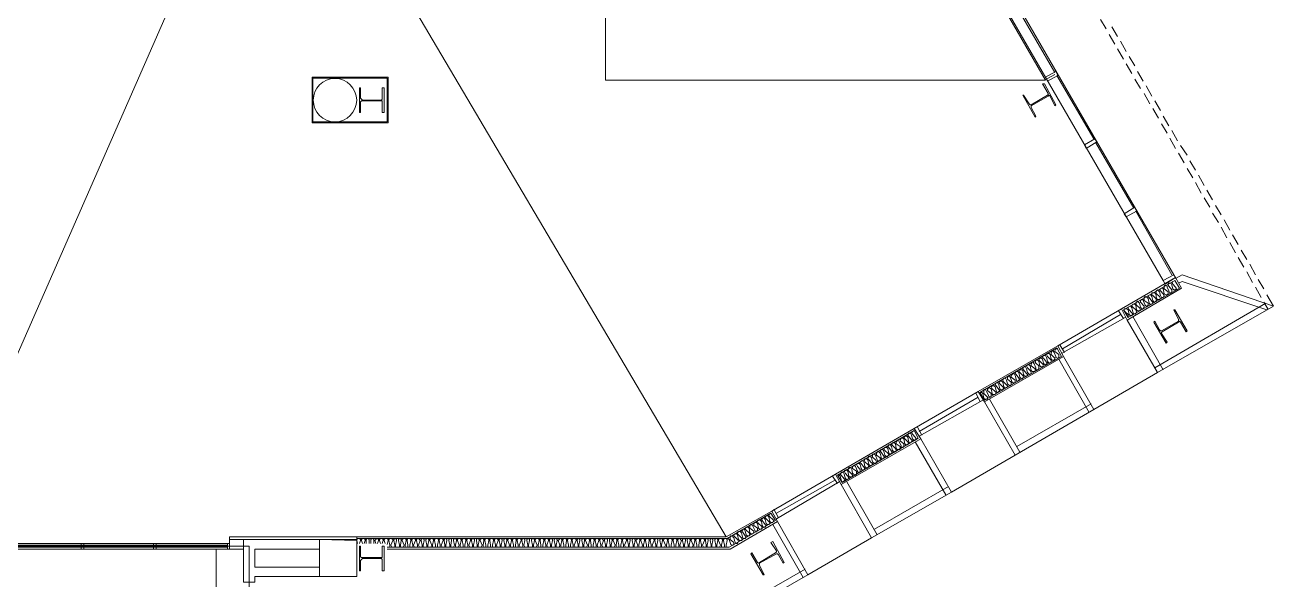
# Model space of a CAD drawing. Header units: millimetres. Extents: x -4020 to 126975, y -1911 to 106713.
# Drawn here: x 75622 to 96153, y 42070 to 51156 of the extents above; entities that cross this region are included whole.
import ezdxf

# ---------------------------------------------------------------- set-up
doc = ezdxf.new("R2010")
doc.units = ezdxf.units.MM
doc.layers.add('PDF_형상', color=7, linetype='Continuous')

msp = doc.modelspace()

# ---------------------------------------------------------------- linework, layer by layer
at = {"layer": 'PDF_형상', "lineweight": 5}
for points in [[(74160, 42575), (74021, 42575), (74021, 42731), (74160, 42731), (74160, 44752), (74145, 45047), (74052, 45327), (73927, 45591), (73741, 45824), (73523, 46026), (73259, 46166), (72979, 46275), (72684, 46322), (72684, 60980), (72979, 61027), (73259, 61136), (73523, 61276), (73741, 61478), (73927, 61711), (74052, 61975), (74145, 62255), (74160, 62550), (74160, 64680), (87094, 42778)], [(80440, 42125), (80440, 42731), (78964, 42731), (78964, 42575), (74160, 42575), (74160, 42731), (83751, 64602)], [(88399, 57079), (94244, 46975)], [(88570, 57187), (94415, 47068)], [(91850, 51451), (92472, 50379)], [(93311, 51094), (93218, 51249)], [(93498, 50970), (93405, 51125)], [(93451, 50845), (93358, 51001)], [(93591, 50596), (93498, 50767)], [(93638, 50721), (93545, 50892)], [(93731, 50363), (93638, 50519)], [(93778, 50488), (93685, 50643)], [(92301, 50254), (92472, 50348)], [(92503, 50332), (93109, 49291)], [(93918, 50239), (93824, 50394)], [(93871, 50115), (93778, 50270)], [(94058, 49990), (93964, 50161)], [(94027, 49866), (93933, 50037)], [(94198, 49757), (94104, 49913)], [(94166, 49633), (94073, 49788)], [(94306, 49384), (94213, 49539)], [(94337, 49508), (94244, 49664)], [(94446, 49135), (94353, 49306)], [(94477, 49260), (94384, 49431)], [(93140, 49229), (93762, 48156)], [(94633, 49026), (94524, 49182)], [(94586, 48902), (94493, 49058)], [(94773, 48778), (94679, 48933)], [(94726, 48653), (94633, 48809)], [(94913, 48529), (94819, 48700)], [(94866, 48405), (94773, 48576)], [(95006, 48172), (94913, 48327)], [(95052, 48296), (94959, 48451)], [(93793, 48109), (94384, 47068)], [(95146, 47923), (95052, 48078)], [(95192, 48047), (95099, 48203)], [(95286, 47674), (95192, 47845)], [(95332, 47798), (95239, 47969)], [(95472, 47565), (95379, 47721)], [(95426, 47425), (95332, 47596)], [(95612, 47317), (95519, 47472)], [(95565, 47192), (95472, 47348)], [(95752, 47068), (95659, 47239)], [(94446, 47006), (94555, 47068), (96047, 46555), (95939, 46741)], [(95705, 46943), (95612, 47114)], [(93669, 46368), (93669, 46384), (93669, 46415), (93622, 46462), (93607, 46477), (93607, 46508), (93638, 46508), (93653, 46508), (93669, 46493), (93685, 46415), (93700, 46399), (93731, 46399), (93747, 46430), (93731, 46446), (93685, 46493), (93669, 46524), (93669, 46539), (93700, 46555), (93716, 46555), (93731, 46524), (93747, 46462), (93762, 46430), (93793, 46430), (93809, 46462), (93793, 46493), (93747, 46539), (93731, 46555), (93747, 46586), (93762, 46586), (93778, 46586), (93793, 46570), (93809, 46493), (93824, 46477), (93856, 46477), (93871, 46493), (93856, 46524), (93809, 46570), (93793, 46601), (93809, 46617), (93824, 46633), (93840, 46617), (93856, 46601), (93871, 46539), (93887, 46508), (93918, 46508), (93933, 46539), (93933, 46555), (93871, 46617), (93871, 46633), (93871, 46648), (93887, 46664), (93918, 46664), (93918, 46648), (93949, 46570), (93964, 46555), (93980, 46555), (93995, 46570), (93995, 46601), (93933, 46648), (93933, 46664), (93933, 46695), (93949, 46710), (93980, 46695), (93995, 46679), (94011, 46601), (94027, 46586), (94058, 46586), (94073, 46617), (94058, 46633), (94011, 46695), (93995, 46710), (93995, 46726), (94027, 46741), (94042, 46741), (94058, 46710), (94073, 46648), (94089, 46617), (94120, 46633), (94135, 46648), (94120, 46679), (94073, 46726), (94058, 46741), (94058, 46772), (94089, 46772), (94104, 46772), (94120, 46757), (94135, 46679), (94151, 46664), (94182, 46664), (94198, 46679), (94182, 46710), (94135, 46757), (94120, 46788), (94135, 46804), (94151, 46819), (94166, 46804), (94182, 46788), (94198, 46726), (94213, 46695), (94244, 46695), (94260, 46726), (94244, 46757), (94198, 46804), (94182, 46819), (94198, 46835), (94213, 46850), (94244, 46850), (94244, 46835), (94260, 46757), (94291, 46741), (94306, 46741), (94322, 46757), (94322, 46788), (94260, 46835), (94260, 46850), (94260, 46881), (94275, 46897), (94306, 46881), (94306, 46866), (94337, 46804), (94353, 46772), (94384, 46772), (94384, 46804), (94384, 46819), (94337, 46881), (94322, 46897), (94322, 46912), (94337, 46928), (94369, 46928), (94384, 46897), (94400, 46835), (94415, 46819), (94446, 46819), (94462, 46835), (94446, 46866), (94400, 46912), (94384, 46943), (94400, 46959)], [(94493, 46928), (94555, 46959), (95939, 46493)], [(95845, 46695), (95752, 46866)], [(95892, 46835), (95799, 46990)], [(95954, 46508), (95892, 46617)], [(92519, 45902), (93560, 46508)], [(92596, 45855), (93545, 46415)], [(93109, 44860), (94151, 45467), (96047, 46555)], [(93514, 46477), (93591, 46353)], [(94104, 45544), (95923, 46601)], [(92581, 45778), (93622, 46368)], [(93653, 46322), (94151, 45467)], [(93747, 46384), (94244, 45513)], [(92519, 45855), (92488, 45855), (92472, 45824), (92472, 45809), (92534, 45762), (92534, 45731), (92534, 45715), (92519, 45700), (92488, 45715), (92488, 45731), (92457, 45793), (92441, 45824), (92425, 45824), (92410, 45793), (92410, 45762), (92457, 45715), (92472, 45700), (92472, 45684), (92457, 45669), (92425, 45669), (92410, 45684), (92394, 45762), (92379, 45778), (92348, 45778), (92332, 45762), (92348, 45731), (92394, 45684), (92410, 45669), (92410, 45638), (92379, 45622), (92363, 45638), (92348, 45653), (92332, 45715), (92317, 45747), (92286, 45747), (92270, 45715), (92286, 45700), (92332, 45638), (92348, 45622), (92332, 45607), (92317, 45591), (92301, 45591), (92286, 45622), (92270, 45684), (92254, 45700), (92223, 45700), (92208, 45684), (92223, 45653), (92270, 45607), (92286, 45591), (92270, 45560), (92254, 45560), (92239, 45560), (92223, 45576), (92208, 45653), (92192, 45669), (92161, 45669), (92146, 45638), (92161, 45622), (92208, 45576), (92208, 45544), (92208, 45529), (92192, 45513), (92161, 45513), (92161, 45544), (92130, 45607), (92115, 45638), (92099, 45638), (92083, 45607), (92083, 45576), (92146, 45529), (92146, 45513), (92146, 45482), (92130, 45482), (92099, 45482), (92083, 45498), (92068, 45576), (92052, 45591), (92021, 45591), (92006, 45576), (92021, 45544), (92068, 45498), (92083, 45467), (92083, 45451), (92052, 45436), (92037, 45451), (92021, 45467), (92006, 45529), (91990, 45560), (91959, 45560), (91944, 45529), (91959, 45513), (92006, 45451), (92021, 45436), (92021, 45420), (91990, 45405), (91975, 45405), (91959, 45436), (91944, 45498), (91928, 45513), (91897, 45513), (91881, 45498), (91897, 45467), (91944, 45420), (91959, 45405), (91944, 45373), (91928, 45358), (91912, 45373), (91897, 45389), (91881, 45467), (91866, 45482), (91835, 45482), (91819, 45451), (91835, 45436), (91881, 45373), (91897, 45358), (91881, 45342), (91866, 45327), (91850, 45327), (91835, 45358), (91819, 45420), (91804, 45451), (91773, 45436), (91757, 45420), (91757, 45389), (91819, 45342), (91819, 45327), (91819, 45296), (91804, 45296), (91773, 45296), (91773, 45311), (91741, 45389), (91726, 45405), (91710, 45405), (91695, 45389), (91695, 45358), (91757, 45311), (91757, 45280), (91757, 45265), (91741, 45249), (91710, 45265), (91695, 45280), (91679, 45342), (91664, 45373), (91633, 45373), (91617, 45342), (91633, 45311), (91679, 45265), (91695, 45249), (91695, 45234), (91664, 45218), (91648, 45218), (91633, 45234), (91617, 45311), (91602, 45327), (91570, 45327), (91555, 45311), (91570, 45280), (91617, 45234), (91633, 45218), (91617, 45187), (91602, 45171), (91586, 45187), (91570, 45202), (91555, 45265), (91539, 45296), (91508, 45296), (91493, 45265), (91508, 45249), (91555, 45187), (91570, 45171), (91555, 45156), (91539, 45140), (91524, 45140), (91508, 45171), (91493, 45234), (91477, 45249), (91446, 45249), (91431, 45234), (91446, 45202), (91493, 45156), (91508, 45140), (91493, 45109), (91477, 45109), (91446, 45109), (91446, 45125), (91431, 45202), (91399, 45218), (91384, 45218), (91368, 45187), (91368, 45171), (91431, 45125), (91431, 45094), (91431, 45078), (91415, 45063), (91384, 45078), (91384, 45094), (91353, 45156), (91337, 45187), (91306, 45187), (91306, 45156), (91306, 45125), (91353, 45078), (91368, 45063), (91368, 45031), (91353, 45031), (91322, 45031), (91306, 45047), (91291, 45125), (91275, 45140), (91244, 45140)], [(92550, 45918), (92628, 45793)], [(88430, 42156), (89472, 42762), (90778, 43508), (91819, 44114), (93109, 44860), (92612, 45731)], [(93032, 44814), (92534, 45684)], [(90171, 44550), (91213, 45156)], [(90249, 44503), (91213, 45063)], [(90249, 44425), (91291, 45016)], [(91182, 45125), (91244, 45000)], [(91819, 44114), (91322, 44985)], [(91897, 44161), (91399, 45031)], [(91850, 44254), (93063, 44954)], [(90218, 44581), (90296, 44441)], [(90140, 44503), (90125, 44487), (90140, 44456), (90187, 44410), (90203, 44379), (90203, 44363), (90171, 44348), (90156, 44363), (90140, 44379), (90125, 44441), (90109, 44472), (90078, 44472), (90063, 44441), (90078, 44425), (90125, 44363), (90140, 44348), (90125, 44332), (90109, 44316), (90094, 44316), (90078, 44348), (90063, 44410), (90047, 44425), (90016, 44425), (90000, 44410), (90016, 44379), (90063, 44332), (90078, 44316), (90063, 44285), (90047, 44285), (90032, 44285), (90016, 44301), (90000, 44379), (89985, 44394), (89954, 44394), (89938, 44363), (89938, 44348), (90000, 44301), (90000, 44270), (90000, 44254), (89985, 44239), (89954, 44239), (89954, 44270), (89923, 44332), (89907, 44363), (89892, 44348), (89876, 44332), (89876, 44301), (89938, 44254), (89938, 44239), (89938, 44208), (89923, 44208), (89892, 44208), (89876, 44223), (89861, 44301), (89845, 44316), (89814, 44316), (89798, 44301), (89814, 44270), (89861, 44223), (89876, 44192), (89876, 44177), (89845, 44161), (89829, 44177), (89814, 44192), (89798, 44254), (89783, 44285), (89752, 44285), (89736, 44254), (89752, 44239), (89798, 44177), (89814, 44161), (89798, 44145), (89783, 44130), (89767, 44130), (89752, 44145), (89736, 44223), (89721, 44239), (89690, 44239), (89674, 44223), (89690, 44192), (89736, 44145), (89752, 44130), (89736, 44099), (89721, 44083), (89705, 44099), (89690, 44114), (89674, 44177), (89658, 44208), (89627, 44208), (89612, 44177), (89627, 44161), (89674, 44099), (89690, 44083), (89674, 44068), (89658, 44052), (89627, 44052), (89627, 44083), (89612, 44145), (89581, 44177), (89565, 44161), (89550, 44145), (89550, 44114), (89612, 44068), (89612, 44052), (89612, 44021), (89596, 44021), (89565, 44021), (89565, 44037), (89534, 44114), (89519, 44130), (89487, 44130), (89487, 44114), (89487, 44083), (89534, 44037), (89550, 44006), (89550, 43990), (89534, 43974), (89503, 43990), (89487, 44006), (89472, 44068), (89456, 44099), (89425, 44099), (89410, 44068), (89425, 44037), (89472, 43990), (89487, 43974), (89487, 43959), (89456, 43943), (89441, 43943), (89425, 43959), (89410, 44037), (89394, 44052), (89363, 44052), (89348, 44037), (89363, 44006), (89410, 43959), (89425, 43943), (89410, 43912), (89394, 43897), (89379, 43912), (89363, 43928), (89348, 43990), (89332, 44021), (89301, 44021), (89285, 43990), (89301, 43974), (89348, 43912), (89363, 43897), (89348, 43881), (89332, 43866), (89316, 43866), (89301, 43897), (89285, 43959), (89270, 43974), (89239, 43974), (89223, 43959), (89239, 43928), (89285, 43881), (89285, 43866), (89285, 43835), (89270, 43835), (89239, 43835), (89239, 43850), (89208, 43928), (89192, 43943), (89177, 43943), (89161, 43912), (89161, 43897), (89223, 43850), (89223, 43819), (89223, 43803), (89208, 43788), (89177, 43803), (89161, 43819), (89146, 43881), (89130, 43912), (89099, 43912), (89083, 43881), (89099, 43850), (89146, 43803), (89161, 43788), (89161, 43757), (89130, 43757), (89114, 43757), (89099, 43772), (89083, 43850), (89068, 43866), (89037, 43866), (89021, 43850), (89037, 43819), (89083, 43772), (89099, 43741), (89099, 43726), (89068, 43710), (89052, 43726), (89037, 43741), (89021, 43803), (89006, 43835), (88975, 43835), (88959, 43803), (88975, 43788), (89021, 43726), (89037, 43710), (89021, 43695), (89006, 43679), (88990, 43679), (88975, 43710), (88959, 43772), (88943, 43788), (88912, 43788)], [(90778, 43508), (90280, 44379)], [(90684, 43461), (90187, 44332)], [(87840, 43197), (88881, 43803)], [(88835, 43772), (88912, 43648)], [(87917, 43166), (88881, 43710)], [(87917, 43073), (88943, 43679)], [(89472, 42762), (88975, 43632)], [(89565, 42809), (89068, 43679)], [(89519, 42902), (90731, 43601)], [(81544, 42575), (87156, 42575), (87933, 43026), (87840, 43197), (87094, 42778), (81047, 42778), (81047, 42715), (81062, 42669)], [(81047, 42746), (87109, 42746), (87824, 43166), (87902, 43042), (87140, 42607), (81544, 42607), (81560, 42607), (81591, 42607), (81591, 42638), (81575, 42715), (81575, 42731), (81591, 42746), (81606, 42746), (81637, 42731), (81637, 42715), (81606, 42638), (81622, 42607), (81637, 42607), (81669, 42607), (81669, 42638), (81653, 42715), (81653, 42731), (81669, 42746), (81684, 42746), (81700, 42731), (81700, 42715), (81684, 42638), (81684, 42607), (81715, 42607), (81746, 42607), (81746, 42638), (81731, 42715), (81731, 42731), (81746, 42746), (81762, 42746), (81777, 42731), (81777, 42715), (81762, 42638), (81762, 42607), (81793, 42607), (81808, 42607), (81824, 42638), (81793, 42715), (81793, 42731), (81824, 42746), (81840, 42746), (81855, 42731), (81855, 42715), (81840, 42638), (81840, 42607), (81871, 42607), (81886, 42607), (81886, 42638), (81871, 42715), (81871, 42731), (81886, 42746), (81917, 42746), (81933, 42731), (81933, 42715), (81917, 42638), (81917, 42607), (81933, 42607), (81964, 42607), (81964, 42638), (81948, 42715), (81948, 42731), (81964, 42746), (81995, 42746), (82010, 42731), (82010, 42715), (81979, 42638), (81995, 42607), (82010, 42607), (82042, 42607), (82042, 42638), (82026, 42715), (82026, 42731), (82042, 42746), (82057, 42746), (82073, 42731), (82088, 42715), (82057, 42638), (82073, 42607), (82088, 42607), (82119, 42607), (82119, 42638), (82104, 42715), (82104, 42731), (82119, 42746), (82135, 42746), (82150, 42731), (82150, 42715), (82135, 42638), (82135, 42607), (82166, 42607), (82197, 42607), (82197, 42638), (82181, 42715), (82181, 42731), (82197, 42746), (82213, 42746), (82228, 42731), (82228, 42715), (82213, 42638), (82213, 42607), (82244, 42607), (82259, 42607), (82275, 42638), (82244, 42715), (82244, 42731), (82259, 42746), (82290, 42746), (82306, 42731), (82306, 42715), (82290, 42638), (82290, 42607), (82321, 42607), (82337, 42607), (82337, 42638), (82321, 42715), (82321, 42731), (82337, 42746), (82368, 42746), (82384, 42731), (82384, 42715), (82368, 42638), (82368, 42607), (82384, 42607), (82415, 42607), (82415, 42638), (82399, 42715), (82399, 42731), (82415, 42746), (82446, 42746), (82461, 42731), (82461, 42715), (82430, 42638), (82446, 42607), (82461, 42607), (82492, 42607), (82492, 42638), (82477, 42715), (82477, 42731), (82492, 42746), (82508, 42746), (82523, 42731), (82523, 42715), (82508, 42638), (82508, 42607), (82539, 42607), (82570, 42607), (82570, 42638), (82555, 42715), (82555, 42731), (82570, 42746), (82586, 42746), (82601, 42731), (82601, 42715), (82586, 42638), (82586, 42607), (82617, 42607), (82632, 42607), (82648, 42638), (82632, 42715), (82632, 42731), (82648, 42746), (82663, 42746), (82679, 42731), (82679, 42715), (82663, 42638), (82663, 42607), (82694, 42607), (82710, 42607), (82726, 42638), (82694, 42715), (82694, 42731), (82710, 42746), (82741, 42746), (82757, 42731), (82757, 42715), (82741, 42638), (82741, 42607), (82772, 42607), (82788, 42607), (82788, 42638), (82772, 42715), (82772, 42731), (82788, 42746), (82819, 42746), (82834, 42731), (82834, 42715), (82819, 42638), (82819, 42607), (82834, 42607), (82865, 42607), (82865, 42638), (82850, 42715), (82850, 42731), (82865, 42746), (82897, 42746), (82912, 42731), (82912, 42715), (82881, 42638), (82897, 42607), (82912, 42607), (82943, 42607), (82943, 42638), (82928, 42715), (82928, 42731), (82943, 42746), (82959, 42746), (82974, 42731), (82974, 42715), (82959, 42638), (82959, 42607), (82990, 42607), (83021, 42607), (83021, 42638), (83005, 42715), (83005, 42731), (83021, 42746), (83036, 42746), (83052, 42731), (83052, 42715), (83036, 42638), (83036, 42607), (83068, 42607), (83083, 42607), (83099, 42638), (83068, 42715), (83068, 42731), (83099, 42746), (83114, 42746), (83130, 42731), (83130, 42715), (83114, 42638), (83114, 42607), (83145, 42607), (83161, 42607), (83161, 42638), (83145, 42715), (83145, 42731), (83161, 42746), (83192, 42746), (83207, 42731), (83207, 42715), (83192, 42638), (83192, 42607), (83207, 42607), (83239, 42607), (83239, 42638), (83223, 42715), (83223, 42731), (83239, 42746), (83270, 42746), (83285, 42731), (83285, 42715), (83270, 42638), (83270, 42607), (83285, 42607), (83316, 42607), (83316, 42638), (83301, 42715), (83301, 42731), (83316, 42746), (83332, 42746), (83363, 42731), (83363, 42715), (83332, 42638), (83347, 42607), (83363, 42607), (83394, 42607), (83394, 42638), (83378, 42715), (83378, 42731), (83394, 42746), (83410, 42746), (83425, 42731), (83425, 42715), (83410, 42638), (83410, 42607), (83441, 42607), (83472, 42607), (83472, 42638), (83456, 42715), (83456, 42731), (83472, 42746), (83487, 42746), (83503, 42731), (83503, 42715), (83487, 42638), (83487, 42607), (83518, 42607), (83534, 42607), (83549, 42638), (83518, 42715), (83518, 42731), (83534, 42746), (83565, 42746), (83581, 42731), (83581, 42715), (83565, 42638), (83565, 42607), (83596, 42607), (83612, 42607), (83612, 42638), (83596, 42715), (83596, 42731), (83612, 42746), (83643, 42746), (83658, 42731), (83658, 42715), (83643, 42638), (83643, 42607), (83658, 42607), (83689, 42607), (83689, 42638), (83674, 42715), (83674, 42731), (83689, 42746), (83720, 42746), (83736, 42731), (83736, 42715), (83705, 42638), (83720, 42607), (83736, 42607), (83767, 42607), (83767, 42638), (83751, 42715), (83751, 42731), (83767, 42746), (83783, 42746), (83798, 42731), (83798, 42715), (83783, 42638), (83798, 42607), (83814, 42607), (83845, 42607), (83845, 42638), (83829, 42715), (83829, 42731), (83845, 42746), (83860, 42746), (83876, 42731), (83876, 42715), (83860, 42638), (83860, 42607), (83891, 42607), (83922, 42607), (83922, 42638), (83907, 42715), (83907, 42731), (83922, 42746), (83938, 42746), (83954, 42731), (83954, 42715), (83938, 42638), (83938, 42607), (83969, 42607), (83985, 42607), (84000, 42638), (83969, 42715), (83969, 42731), (83985, 42746), (84016, 42746), (84031, 42731), (84031, 42715), (84016, 42638), (84016, 42607), (84047, 42607), (84062, 42607), (84062, 42638), (84047, 42715), (84047, 42731), (84062, 42746), (84093, 42746), (84109, 42731), (84109, 42715), (84093, 42638), (84093, 42607), (84109, 42607), (84140, 42607), (84140, 42638), (84125, 42715), (84125, 42731), (84140, 42746), (84171, 42746), (84187, 42731), (84187, 42715), (84156, 42638), (84171, 42607), (84187, 42607), (84218, 42607), (84218, 42638), (84202, 42715), (84202, 42731), (84218, 42746), (84233, 42746), (84249, 42731), (84249, 42715), (84233, 42638), (84233, 42607), (84264, 42607), (84296, 42607), (84296, 42638), (84280, 42715), (84280, 42731), (84296, 42746), (84311, 42746), (84327, 42731), (84327, 42715), (84311, 42638), (84311, 42607), (84342, 42607), (84358, 42607), (84373, 42638), (84342, 42715), (84358, 42731), (84373, 42746), (84389, 42746), (84404, 42731), (84404, 42715), (84389, 42638), (84389, 42607), (84420, 42607), (84435, 42607), (84435, 42638), (84420, 42715), (84420, 42731), (84435, 42746), (84467, 42746), (84482, 42731), (84482, 42715), (84467, 42638), (84467, 42607), (84498, 42607), (84513, 42607), (84513, 42638), (84498, 42715), (84498, 42731), (84513, 42746), (84544, 42746), (84560, 42731), (84560, 42715), (84544, 42638), (84544, 42607), (84560, 42607), (84591, 42607), (84591, 42638), (84575, 42715), (84575, 42731), (84591, 42746), (84606, 42746), (84638, 42731), (84638, 42715), (84606, 42638), (84622, 42607), (84638, 42607), (84669, 42607), (84669, 42638), (84653, 42715), (84653, 42731), (84669, 42746), (84684, 42746), (84700, 42731), (84700, 42715), (84684, 42638), (84684, 42607), (84715, 42607), (84746, 42607), (84746, 42638), (84731, 42715), (84731, 42731), (84746, 42746), (84762, 42746), (84777, 42731), (84777, 42715), (84762, 42638), (84762, 42607), (84793, 42607), (84809, 42607), (84824, 42638), (84793, 42715), (84793, 42731), (84824, 42746), (84840, 42746), (84855, 42731), (84855, 42715), (84840, 42638), (84840, 42607), (84871, 42607), (84886, 42607), (84886, 42638), (84871, 42715), (84871, 42731), (84886, 42746), (84917, 42746), (84933, 42731), (84933, 42715), (84917, 42638), (84917, 42607), (84933, 42607), (84964, 42607), (84964, 42638), (84948, 42715), (84948, 42731), (84964, 42746), (84995, 42746), (85011, 42731), (85011, 42715), (84980, 42638), (84995, 42607), (85011, 42607), (85042, 42607), (85042, 42638), (85026, 42715), (85026, 42731), (85042, 42746), (85057, 42746), (85073, 42731), (85088, 42715), (85057, 42638), (85073, 42607), (85088, 42607), (85119, 42607), (85119, 42638), (85104, 42715), (85104, 42731), (85119, 42746), (85135, 42746), (85151, 42731), (85151, 42715), (85135, 42638), (85135, 42607), (85166, 42607), (85197, 42607), (85197, 42638), (85182, 42715), (85182, 42731), (85197, 42746), (85213, 42746), (85228, 42731), (85228, 42715), (85213, 42638), (85213, 42607), (85244, 42607), (85259, 42607), (85275, 42638), (85244, 42715), (85244, 42731), (85259, 42746), (85290, 42746), (85306, 42731), (85306, 42715), (85290, 42638), (85290, 42607), (85322, 42607), (85337, 42607), (85337, 42638), (85322, 42715), (85322, 42731), (85337, 42746), (85368, 42746), (85384, 42731), (85384, 42715), (85368, 42638), (85368, 42607), (85384, 42607), (85415, 42607), (85415, 42638), (85399, 42715), (85399, 42731), (85415, 42746), (85446, 42746), (85461, 42731), (85461, 42715), (85430, 42638), (85446, 42607), (85461, 42607), (85493, 42607), (85493, 42638), (85477, 42715), (85477, 42731), (85493, 42746), (85508, 42746), (85524, 42731), (85524, 42715), (85508, 42638), (85508, 42607), (85539, 42607), (85570, 42607), (85570, 42638), (85555, 42715), (85555, 42731), (85570, 42746), (85586, 42746), (85601, 42731), (85601, 42715), (85586, 42638), (85586, 42607), (85617, 42607), (85632, 42607), (85648, 42638), (85617, 42715), (85632, 42731), (85648, 42746), (85663, 42746), (85679, 42731), (85679, 42715), (85663, 42638), (85663, 42607), (85695, 42607), (85710, 42607), (85726, 42638), (85695, 42715), (85695, 42731), (85710, 42746), (85741, 42746), (85757, 42731), (85757, 42715), (85741, 42638), (85741, 42607), (85772, 42607), (85788, 42607), (85788, 42638), (85772, 42715), (85772, 42731), (85788, 42746), (85819, 42746), (85834, 42731), (85834, 42715), (85819, 42638), (85819, 42607), (85834, 42607), (85866, 42607), (85866, 42638), (85850, 42715), (85850, 42731), (85866, 42746), (85897, 42746), (85912, 42731), (85912, 42715), (85881, 42638), (85897, 42607), (85912, 42607), (85943, 42607), (85943, 42638), (85928, 42715), (85928, 42731), (85943, 42746), (85959, 42746), (85974, 42731), (85974, 42715), (85959, 42638), (85959, 42607), (85990, 42607), (86021, 42607), (86021, 42638), (86005, 42715), (86005, 42731), (86021, 42746), (86037, 42746), (86052, 42731), (86052, 42715), (86037, 42638), (86037, 42607), (86068, 42607), (86083, 42607), (86099, 42638), (86068, 42715), (86068, 42731), (86099, 42746), (86114, 42746), (86130, 42731), (86130, 42715), (86114, 42638), (86114, 42607), (86145, 42607), (86161, 42607), (86161, 42638), (86145, 42715), (86145, 42731), (86161, 42746), (86192, 42746), (86208, 42731), (86208, 42715), (86192, 42638), (86192, 42607), (86208, 42607), (86239, 42607), (86239, 42638), (86223, 42715), (86223, 42731), (86239, 42746), (86270, 42746), (86285, 42731), (86285, 42715), (86270, 42638), (86270, 42607), (86285, 42607), (86316, 42607), (86316, 42638), (86301, 42715), (86301, 42731), (86316, 42746), (86332, 42746), (86347, 42731), (86363, 42715), (86332, 42638), (86347, 42607), (86363, 42607), (86394, 42607), (86394, 42638), (86379, 42715), (86379, 42731), (86394, 42746), (86410, 42746), (86425, 42731), (86425, 42715), (86410, 42638), (86410, 42607), (86441, 42607), (86472, 42607), (86472, 42638), (86456, 42715), (86456, 42731), (86472, 42746), (86487, 42746), (86503, 42731), (86503, 42715), (86487, 42638), (86487, 42607), (86518, 42607), (86534, 42607), (86550, 42638), (86518, 42715), (86518, 42731), (86534, 42746), (86565, 42746), (86581, 42731), (86581, 42715), (86565, 42638), (86565, 42607), (86596, 42607), (86612, 42607), (86612, 42638), (86596, 42715), (86596, 42731), (86612, 42746), (86643, 42746), (86658, 42731), (86658, 42715), (86643, 42638), (86643, 42607), (86658, 42607), (86689, 42607), (86689, 42638), (86674, 42715), (86674, 42731), (86689, 42746), (86721, 42746), (86736, 42731), (86736, 42715), (86705, 42638), (86721, 42607), (86736, 42607), (86767, 42607), (86767, 42638), (86752, 42715), (86752, 42731), (86767, 42746), (86783, 42746), (86798, 42731), (86798, 42715), (86783, 42638), (86783, 42607), (86814, 42607), (86845, 42607), (86845, 42638), (86829, 42715), (86829, 42731), (86845, 42746), (86860, 42746), (86876, 42731), (86876, 42715), (86860, 42638), (86860, 42607), (86892, 42607), (86923, 42607), (86923, 42638), (86907, 42715), (86907, 42731), (86923, 42746), (86938, 42746), (86954, 42731), (86954, 42715), (86938, 42638), (86938, 42607), (86969, 42607), (86985, 42607), (87000, 42638), (86969, 42715), (86969, 42731), (86985, 42746), (87016, 42746), (87031, 42731), (87031, 42715), (87016, 42638), (87016, 42607), (87047, 42607), (87063, 42607), (87063, 42638), (87047, 42715), (87047, 42731), (87063, 42746), (87094, 42746), (87109, 42731), (87109, 42715), (87094, 42638), (87094, 42607), (87109, 42607), (87140, 42607)], [(87824, 43166), (87809, 43151), (87793, 43135), (87809, 43104), (87855, 43057), (87871, 43042), (87855, 43011), (87824, 43011), (87809, 43026), (87793, 43104), (87778, 43119), (87762, 43119), (87746, 43119), (87731, 43088), (87746, 43073), (87793, 43026), (87809, 42995), (87793, 42980), (87762, 42980), (87746, 42995), (87731, 43057), (87715, 43088), (87700, 43088), (87684, 43073), (87669, 43057), (87684, 43042), (87731, 42980), (87746, 42964), (87731, 42933), (87700, 42933), (87684, 42964), (87669, 43026), (87653, 43042), (87638, 43057), (87607, 43042), (87607, 43026), (87622, 42995), (87669, 42948), (87684, 42917), (87669, 42902), (87638, 42902), (87622, 42917), (87607, 42995), (87591, 43011), (87560, 43011), (87544, 42995), (87544, 42980), (87544, 42964), (87607, 42917), (87607, 42886), (87591, 42855), (87575, 42855), (87560, 42886), (87529, 42948), (87529, 42964), (87498, 42980), (87482, 42964), (87482, 42948), (87482, 42917), (87544, 42871), (87544, 42855), (87529, 42824), (87498, 42824), (87482, 42840), (87467, 42917), (87451, 42933), (87436, 42933), (87420, 42933), (87404, 42902), (87420, 42886), (87467, 42840), (87482, 42809), (87467, 42793), (87436, 42793), (87420, 42809), (87404, 42871), (87389, 42902), (87373, 42902), (87358, 42886), (87342, 42871), (87358, 42855), (87404, 42793), (87420, 42778), (87404, 42746), (87373, 42746), (87358, 42778), (87342, 42840), (87327, 42855), (87311, 42871), (87280, 42855), (87280, 42824), (87296, 42809), (87342, 42762), (87358, 42731), (87342, 42715), (87311, 42715), (87296, 42731), (87280, 42809), (87265, 42824), (87249, 42824), (87218, 42809), (87218, 42793), (87234, 42778), (87280, 42731), (87296, 42700), (87280, 42669), (87249, 42669), (87234, 42700), (87218, 42762), (87202, 42778), (87171, 42793), (87156, 42778), (87156, 42762), (87156, 42731), (87218, 42684), (87218, 42653), (87202, 42638), (87187, 42638), (87171, 42653), (87140, 42731), (87125, 42746), (87109, 42746)], [(87871, 43228), (87949, 43088)], [(83083, 39078), (88430, 42156), (87933, 43026)], [(88353, 42109), (87855, 42980)], [(79197, 42731), (79197, 42031), (79383, 42031), (79383, 42125), (81047, 42125), (81047, 42715), (80440, 42731)], [(81093, 42669), (81109, 42715), (81109, 42731), (81093, 42746), (81062, 42746), (81047, 42731), (81047, 42715)], [(81140, 42669), (81124, 42715), (81124, 42731), (81140, 42746), (81171, 42746), (81187, 42731), (81187, 42715), (81171, 42669)], [(81202, 42669), (81202, 42715), (81202, 42731), (81218, 42746), (81233, 42746), (81249, 42731), (81249, 42715), (81249, 42669)], [(81280, 42669), (81280, 42715), (81280, 42731), (81295, 42746), (81311, 42746), (81327, 42731), (81327, 42715), (81327, 42669)], [(81358, 42669), (81342, 42715), (81358, 42731), (81373, 42746), (81389, 42746), (81404, 42731), (81404, 42715), (81389, 42669)], [(81435, 42669), (81420, 42715), (81420, 42731), (81435, 42746), (81466, 42746), (81482, 42731), (81482, 42715), (81466, 42669)], [(81513, 42669), (81498, 42715), (81498, 42731), (81513, 42746), (81544, 42746), (81560, 42731), (81560, 42715), (81544, 42653)], [(74083, 42622), (79290, 42622), (79290, 38969), (86441, 38969), (109447, 38969), (109447, 24466), (105436, 24466), (105436, 20471), (101690, 20471), (97944, 20471), (94198, 20471), (90436, 20471), (86689, 20471), (82943, 20471), (79197, 20471), (75435, 20471)], [(109447, 27000), (109447, 29704), (105436, 29704), (101690, 29704), (94198, 29704), (86441, 29704), (86441, 32471), (84140, 32471), (84140, 30886), (79290, 30886), (76694, 30886), (76694, 36466), (79290, 36466), (79290, 38969), (79290, 42622), (74083, 42622)], [(78964, 42669), (74160, 42669)], [(78933, 42638), (74207, 42638)], [(78933, 42607), (74207, 42607)], [(79197, 42575), (78746, 42575), (78746, 39078)], [(80440, 42575), (79383, 42575), (79383, 42280), (80440, 42280)], [(82881, 39078), (88384, 42249)]]:
    msp.add_lwpolyline(points, dxfattribs=at)
for points in [[(85119, 57094), (88368, 57094), (92317, 50254), (85119, 50254)], [(92488, 50394), (92519, 50332), (92348, 50239), (92317, 50301)], [(80316, 50301), (81560, 50301), (81560, 49555), (80316, 49555)], [(80332, 50286), (81544, 50286), (81544, 49571), (80332, 49571)], [(81109, 49897), (81109, 49726), (81093, 49726), (81093, 50130), (81109, 50130), (81109, 49959), (81124, 49944), (81140, 49928), (81451, 49928), (81466, 49944), (81466, 49959), (81466, 50130), (81498, 50130), (81498, 49726), (81466, 49726), (81466, 49897), (81466, 49913), (81451, 49913), (81140, 49913), (81124, 49913)], [(92083, 49804), (92161, 49664), (92146, 49648), (91944, 50006), (91959, 50006), (92052, 49866), (92068, 49850), (92083, 49850), (92348, 50006), (92363, 50021), (92363, 50037), (92270, 50192), (92301, 50192), (92488, 49850), (92472, 49835), (92394, 49990), (92379, 50006), (92363, 49990), (92083, 49835), (92083, 49819)], [(93125, 49291), (93156, 49244), (92985, 49135), (92954, 49197)], [(93778, 48172), (93809, 48109), (93638, 48016), (93607, 48063)], [(94446, 47021), (93560, 46508), (93653, 46322), (94540, 46850)], [(94244, 46975), (94275, 46912), (94446, 47021), (94415, 47068)], [(94431, 46975), (93591, 46493), (93669, 46368), (94508, 46850)], [(94213, 46104), (94306, 45964), (94291, 45949), (94089, 46291), (94104, 46306), (94182, 46166), (94198, 46151), (94213, 46151), (94493, 46306), (94493, 46322), (94493, 46337), (94415, 46493), (94431, 46493), (94633, 46151), (94617, 46135), (94524, 46291), (94508, 46306), (94493, 46291), (94229, 46135), (94213, 46120)], [(92519, 45902), (91213, 45156), (91322, 44985), (92612, 45731)], [(92503, 45871), (91244, 45140), (91322, 45016), (92581, 45731)], [(90171, 44550), (88881, 43803), (88975, 43632), (90280, 44379)], [(90171, 44519), (88912, 43788), (88990, 43664), (90234, 44394)], [(81047, 42778), (78964, 42778), (78964, 42731), (81047, 42731)], [(76585, 42575), (76539, 42575), (76539, 42669), (76585, 42669)], [(77767, 42575), (77720, 42575), (77720, 42669), (77767, 42669)], [(78964, 42575), (78933, 42575), (78933, 42669), (78964, 42669)], [(81466, 42451), (81466, 42622), (81498, 42622), (81498, 42218), (81466, 42218), (81466, 42389), (81466, 42404), (81451, 42420), (81140, 42420), (81124, 42404), (81109, 42389), (81109, 42218), (81093, 42218), (81093, 42622), (81109, 42622), (81109, 42451), (81124, 42436), (81140, 42436), (81451, 42436), (81466, 42436)], [(87917, 42544), (87824, 42684), (87855, 42700), (88042, 42358), (88026, 42342), (87949, 42482), (87933, 42498), (87917, 42498), (87638, 42342), (87638, 42327), (87638, 42311), (87715, 42156), (87700, 42156), (87498, 42498), (87513, 42513), (87607, 42358), (87622, 42342), (87638, 42358), (87902, 42513), (87917, 42529)]]:
    msp.add_lwpolyline(points, close=True, dxfattribs=at)
msp.add_circle((80692, 49926), 355, dxfattribs=at)

doc.saveas('drawing.dxf')
